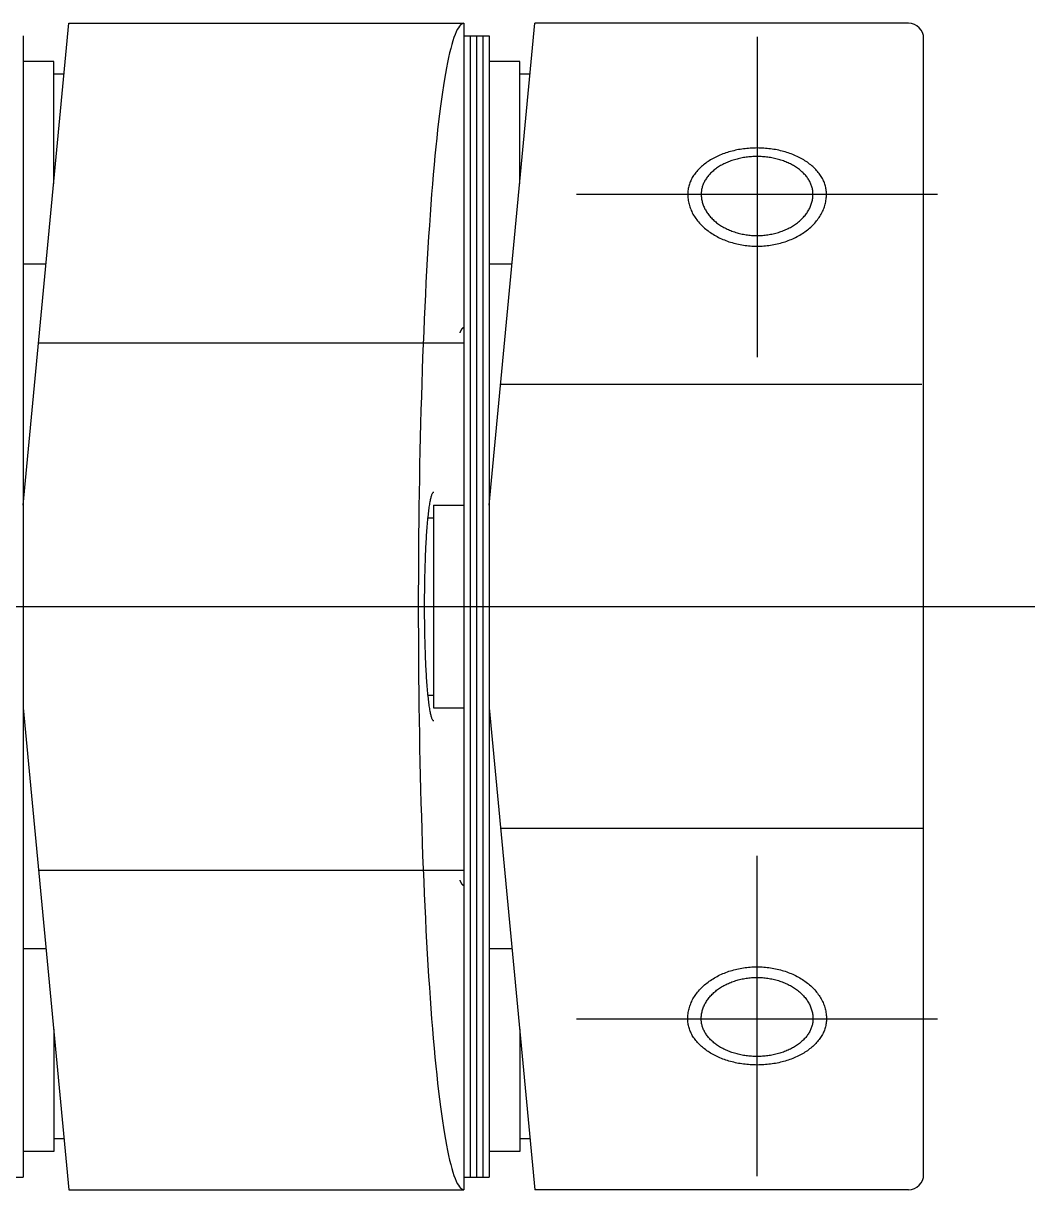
# Model space of a CAD drawing. Extents: x -12.5 to 80.7, y -29.7 to 12.5.
# Drawn here: x 30.61 to 48.83, y -10.5 to 10.5 of the extents above; entities that cross this region are included whole.
import ezdxf

# ---------------------------------------------------------------- set-up
doc = ezdxf.new("R2010")
doc.units = 0
doc.linetypes.add('CENTER', pattern=[50.8, 31.75, -6.35, 6.35, -6.35])
doc.linetypes.add('DASHED', pattern=[19.05, 12.7, -6.35])
doc.layers.get('0').update_dxf_attribs({"linetype": 'CONTINUOUS'})
doc.layers.add('CENTER', color=1, linetype='CENTER')

msp = doc.modelspace()

# ---------------------------------------------------------------- linework, layer by layer
at = {"color": 7, "linetype": 'CONTINUOUS'}
for p, q in [((30.613, 1.826), (31.435, 10.5)), ((31.435, 10.5), (38.549, 10.5)), ((38.549, 10.5), (38.549, -10.5)), ((39.006, 1.826), (39.828, 10.5)), ((46.556, 10.5), (39.828, 10.5)), ((30.613, 10.272), (30.613, -10.272)), ((38.549, 10.272), (39.006, 10.272)), ((38.663, 10.272), (38.663, -10.272)), ((38.778, 10.272), (38.778, -10.272)), ((38.892, 10.272), (38.892, -10.272)), ((39.006, 10.272), (39.006, -10.272)), ((46.83, -10.226), (46.83, 10.226)), ((31.161, 9.815), (30.613, 9.815)), ((31.161, 7.609), (31.161, 9.815)), ((39.554, 9.815), (39.006, 9.815)), ((39.554, 7.609), (39.554, 9.815)), ((31.348, 9.587), (31.161, 9.587)), ((39.741, 9.587), (39.554, 9.587)), ((31.024, 6.163), (30.613, 6.163)), ((39.417, 6.163), (39.006, 6.163)), ((38.001, 1.826), (38.001, -1.826)), ((38.001, 1.826), (38.549, 1.826)), ((37.897, 1.598), (38.001, 1.598)), ((38.549, 0), (38.549, -10.5)), ((37.897, -1.598), (38.001, -1.598)), ((30.613, -1.826), (31.435, -10.5)), ((38.001, -1.826), (38.549, -1.826)), ((39.006, -1.826), (39.828, -10.5)), ((38.549, -5.022), (38.549, -10.5)), ((31.024, -6.163), (30.613, -6.163)), ((39.417, -6.163), (39.006, -6.163)), ((31.161, -7.609), (31.161, -9.815)), ((39.554, -7.609), (39.554, -9.815)), ((31.348, -9.587), (31.161, -9.587)), ((39.741, -9.587), (39.554, -9.587)), ((31.161, -9.815), (30.613, -9.815)), ((39.554, -9.815), (39.006, -9.815)), ((30.157, -10.272), (30.613, -10.272)), ((38.549, -10.272), (39.006, -10.272)), ((31.435, -10.5), (38.549, -10.5)), ((46.556, -10.5), (39.828, -10.5))]:
    msp.add_line(p, q, dxfattribs=at)
at = {"color": 3, "linetype": 'DASHED'}
for p, q in [((30.89, 4.75), (38.549, 4.75)), ((46.798, 4), (39.212, 4)), ((46.83, -4), (39.212, -4)), ((30.89, -4.75), (38.549, -4.75))]:
    msp.add_line(p, q, dxfattribs=at)
at = {"color": 7, "linetype": 'CONTINUOUS'}
for points in [[(38.549, 10.5, 0), (38.529, 10.497, 0), (38.509, 10.487, 0), (38.489, 10.472, 0), (38.469, 10.449, 0), (38.449, 10.421, 0), (38.429, 10.386, 0), (38.409, 10.345, 0), (38.389, 10.298, 0), (38.369, 10.245, 0), (38.35, 10.185, 0), (38.33, 10.12, 0), (38.311, 10.048, 0), (38.291, 9.97, 0), (38.273, 9.886, 0), (38.254, 9.796, 0), (38.235, 9.701, 0), (38.216, 9.599, 0), (38.198, 9.492, 0), (38.18, 9.379, 0), (38.162, 9.26, 0), (38.144, 9.136, 0), (38.127, 9.006, 0), (38.11, 8.871, 0), (38.093, 8.73, 0), (38.076, 8.585, 0), (38.06, 8.434, 0), (38.044, 8.278, 0), (38.028, 8.117, 0), (38.013, 7.951, 0), (37.998, 7.78, 0), (37.983, 7.605, 0), (37.968, 7.425, 0), (37.954, 7.24, 0), (37.94, 7.051, 0), (37.927, 6.858, 0), (37.914, 6.661, 0), (37.901, 6.46, 0), (37.889, 6.255, 0), (37.877, 6.046, 0), (37.866, 5.833, 0), (37.855, 5.617, 0), (37.844, 5.398, 0), (37.834, 5.175, 0), (37.825, 4.95, 0), (37.815, 4.721, 0), (37.806, 4.489, 0), (37.798, 4.255, 0), (37.79, 4.018, 0), (37.783, 3.779, 0), (37.776, 3.537, 0), (37.769, 3.294, 0), (37.763, 3.048, 0), (37.757, 2.8, 0), (37.752, 2.551, 0), (37.748, 2.301, 0), (37.743, 2.048, 0), (37.74, 1.795, 0), (37.736, 1.541, 0), (37.734, 1.285, 0), (37.731, 1.029, 0), (37.73, 0.772, 0), (37.729, 0.515, 0), (37.728, 0.258, 0), (37.728, 0, 0), (37.728, -0.258, 0), (37.729, -0.515, 0), (37.73, -0.772, 0), (37.731, -1.029, 0), (37.734, -1.285, 0), (37.736, -1.541, 0), (37.74, -1.795, 0), (37.743, -2.048, 0), (37.748, -2.301, 0), (37.752, -2.551, 0), (37.757, -2.8, 0), (37.763, -3.048, 0), (37.769, -3.294, 0), (37.776, -3.537, 0), (37.783, -3.779, 0), (37.79, -4.018, 0), (37.798, -4.255, 0), (37.806, -4.489, 0), (37.815, -4.721, 0), (37.825, -4.95, 0), (37.834, -5.175, 0), (37.844, -5.398, 0), (37.855, -5.617, 0), (37.866, -5.833, 0), (37.877, -6.046, 0), (37.889, -6.255, 0), (37.901, -6.46, 0), (37.914, -6.661, 0), (37.927, -6.858, 0), (37.94, -7.051, 0), (37.954, -7.24, 0), (37.968, -7.425, 0), (37.983, -7.605, 0), (37.998, -7.78, 0), (38.013, -7.951, 0), (38.028, -8.117, 0), (38.044, -8.278, 0), (38.06, -8.434, 0), (38.076, -8.585, 0), (38.093, -8.73, 0), (38.11, -8.871, 0), (38.127, -9.006, 0), (38.144, -9.136, 0), (38.162, -9.26, 0), (38.18, -9.379, 0), (38.198, -9.492, 0), (38.216, -9.599, 0), (38.235, -9.701, 0), (38.254, -9.796, 0), (38.273, -9.886, 0), (38.291, -9.97, 0), (38.311, -10.048, 0), (38.33, -10.12, 0), (38.35, -10.185, 0), (38.369, -10.245, 0), (38.389, -10.298, 0), (38.409, -10.345, 0), (38.429, -10.386, 0), (38.449, -10.421, 0), (38.469, -10.449, 0), (38.489, -10.472, 0), (38.509, -10.487, 0), (38.529, -10.497, 0), (38.549, -10.5, 0)], [(44.836, 7.425, 0), (44.836, 7.441, 0), (44.835, 7.458, 0), (44.834, 7.474, 0), (44.831, 7.491, 0), (44.829, 7.508, 0), (44.825, 7.524, 0), (44.821, 7.54, 0), (44.817, 7.557, 0), (44.812, 7.573, 0), (44.806, 7.589, 0), (44.8, 7.605, 0), (44.793, 7.621, 0), (44.785, 7.637, 0), (44.777, 7.653, 0), (44.769, 7.668, 0), (44.76, 7.684, 0), (44.75, 7.699, 0), (44.74, 7.714, 0), (44.729, 7.729, 0), (44.717, 7.744, 0), (44.706, 7.759, 0), (44.693, 7.773, 0), (44.68, 7.787, 0), (44.667, 7.801, 0), (44.653, 7.815, 0), (44.638, 7.828, 0), (44.623, 7.841, 0), (44.608, 7.854, 0), (44.592, 7.867, 0), (44.575, 7.88, 0), (44.559, 7.892, 0), (44.541, 7.904, 0), (44.524, 7.915, 0), (44.506, 7.927, 0), (44.487, 7.938, 0), (44.468, 7.948, 0), (44.449, 7.959, 0), (44.429, 7.969, 0), (44.409, 7.979, 0), (44.389, 7.988, 0), (44.368, 7.997, 0), (44.347, 8.006, 0), (44.326, 8.014, 0), (44.304, 8.022, 0), (44.282, 8.03, 0), (44.26, 8.037, 0), (44.238, 8.044, 0), (44.215, 8.051, 0), (44.192, 8.057, 0), (44.169, 8.063, 0), (44.145, 8.068, 0), (44.122, 8.073, 0), (44.098, 8.078, 0), (44.074, 8.082, 0), (44.05, 8.086, 0), (44.026, 8.089, 0), (44.002, 8.092, 0), (43.977, 8.095, 0), (43.953, 8.097, 0), (43.928, 8.099, 0), (43.904, 8.1, 0), (43.879, 8.101, 0), (43.854, 8.102, 0), (43.83, 8.102, 0), (43.805, 8.102, 0), (43.78, 8.101, 0), (43.756, 8.1, 0), (43.731, 8.099, 0), (43.706, 8.097, 0), (43.682, 8.095, 0), (43.658, 8.092, 0), (43.633, 8.089, 0), (43.609, 8.086, 0), (43.585, 8.082, 0), (43.561, 8.078, 0), (43.538, 8.073, 0), (43.514, 8.068, 0), (43.491, 8.063, 0), (43.468, 8.057, 0), (43.445, 8.051, 0), (43.422, 8.044, 0), (43.399, 8.037, 0), (43.377, 8.03, 0), (43.355, 8.022, 0), (43.334, 8.014, 0), (43.312, 8.006, 0), (43.291, 7.997, 0), (43.271, 7.988, 0), (43.25, 7.979, 0), (43.23, 7.969, 0), (43.211, 7.959, 0), (43.191, 7.948, 0), (43.172, 7.938, 0), (43.154, 7.927, 0), (43.136, 7.915, 0), (43.118, 7.904, 0), (43.101, 7.892, 0), (43.084, 7.88, 0), (43.068, 7.867, 0), (43.052, 7.854, 0), (43.036, 7.841, 0), (43.021, 7.828, 0), (43.007, 7.815, 0), (42.993, 7.801, 0), (42.979, 7.787, 0), (42.966, 7.773, 0), (42.954, 7.759, 0), (42.942, 7.744, 0), (42.931, 7.729, 0), (42.92, 7.714, 0), (42.91, 7.699, 0), (42.9, 7.684, 0), (42.891, 7.668, 0), (42.882, 7.653, 0), (42.874, 7.637, 0), (42.867, 7.621, 0), (42.86, 7.605, 0), (42.853, 7.589, 0), (42.848, 7.573, 0), (42.843, 7.557, 0), (42.838, 7.54, 0), (42.834, 7.524, 0), (42.831, 7.508, 0), (42.828, 7.491, 0), (42.826, 7.474, 0), (42.825, 7.458, 0), (42.824, 7.441, 0), (42.823, 7.425, 0)], [(42.823, 7.425, 0), (42.824, 7.406, 0), (42.825, 7.388, 0), (42.826, 7.37, 0), (42.828, 7.352, 0), (42.831, 7.333, 0), (42.834, 7.315, 0), (42.838, 7.297, 0), (42.843, 7.279, 0), (42.848, 7.261, 0), (42.853, 7.243, 0), (42.86, 7.226, 0), (42.867, 7.208, 0), (42.874, 7.191, 0), (42.882, 7.173, 0), (42.891, 7.156, 0), (42.9, 7.139, 0), (42.91, 7.122, 0), (42.92, 7.106, 0), (42.931, 7.089, 0), (42.942, 7.073, 0), (42.954, 7.057, 0), (42.966, 7.041, 0), (42.979, 7.026, 0), (42.993, 7.01, 0), (43.007, 6.995, 0), (43.021, 6.98, 0), (43.036, 6.966, 0), (43.052, 6.951, 0), (43.068, 6.937, 0), (43.084, 6.924, 0), (43.101, 6.91, 0), (43.118, 6.897, 0), (43.136, 6.884, 0), (43.154, 6.872, 0), (43.172, 6.86, 0), (43.191, 6.848, 0), (43.211, 6.837, 0), (43.23, 6.826, 0), (43.25, 6.815, 0), (43.271, 6.804, 0), (43.291, 6.794, 0), (43.312, 6.785, 0), (43.334, 6.776, 0), (43.355, 6.767, 0), (43.377, 6.758, 0), (43.399, 6.75, 0), (43.422, 6.743, 0), (43.445, 6.736, 0), (43.468, 6.729, 0), (43.491, 6.722, 0), (43.514, 6.716, 0), (43.538, 6.711, 0), (43.561, 6.706, 0), (43.585, 6.701, 0), (43.609, 6.697, 0), (43.633, 6.693, 0), (43.658, 6.69, 0), (43.682, 6.687, 0), (43.706, 6.684, 0), (43.731, 6.682, 0), (43.756, 6.681, 0), (43.78, 6.68, 0), (43.805, 6.679, 0), (43.83, 6.679, 0), (43.854, 6.679, 0), (43.879, 6.68, 0), (43.904, 6.681, 0), (43.928, 6.682, 0), (43.953, 6.684, 0), (43.977, 6.687, 0), (44.002, 6.69, 0), (44.026, 6.693, 0), (44.05, 6.697, 0), (44.074, 6.701, 0), (44.098, 6.706, 0), (44.122, 6.711, 0), (44.145, 6.716, 0), (44.169, 6.722, 0), (44.192, 6.729, 0), (44.215, 6.736, 0), (44.238, 6.743, 0), (44.26, 6.75, 0), (44.282, 6.758, 0), (44.304, 6.767, 0), (44.326, 6.776, 0), (44.347, 6.785, 0), (44.368, 6.794, 0), (44.389, 6.804, 0), (44.409, 6.815, 0), (44.429, 6.826, 0), (44.449, 6.837, 0), (44.468, 6.848, 0), (44.487, 6.86, 0), (44.506, 6.872, 0), (44.524, 6.884, 0), (44.541, 6.897, 0), (44.559, 6.91, 0), (44.575, 6.924, 0), (44.592, 6.937, 0), (44.608, 6.951, 0), (44.623, 6.966, 0), (44.638, 6.98, 0), (44.653, 6.995, 0), (44.667, 7.01, 0), (44.68, 7.026, 0), (44.693, 7.041, 0), (44.706, 7.057, 0), (44.717, 7.073, 0), (44.729, 7.089, 0), (44.74, 7.106, 0), (44.75, 7.122, 0), (44.76, 7.139, 0), (44.769, 7.156, 0), (44.777, 7.173, 0), (44.785, 7.191, 0), (44.793, 7.208, 0), (44.8, 7.226, 0), (44.806, 7.243, 0), (44.812, 7.261, 0), (44.817, 7.279, 0), (44.821, 7.297, 0), (44.825, 7.315, 0), (44.829, 7.333, 0), (44.831, 7.352, 0), (44.834, 7.37, 0), (44.835, 7.388, 0), (44.836, 7.406, 0), (44.836, 7.425, 0)], [(38.549, 5.022, 0), (38.549, 5.022, 0), (38.548, 5.022, 0), (38.547, 5.022, 0), (38.547, 5.022, 0), (38.546, 5.022, 0), (38.546, 5.022, 0), (38.545, 5.021, 0), (38.545, 5.021, 0), (38.544, 5.021, 0), (38.543, 5.021, 0), (38.543, 5.021, 0), (38.542, 5.021, 0), (38.542, 5.021, 0), (38.541, 5.021, 0), (38.54, 5.02, 0), (38.54, 5.02, 0), (38.539, 5.02, 0), (38.539, 5.02, 0), (38.538, 5.02, 0), (38.537, 5.019, 0), (38.537, 5.019, 0), (38.536, 5.019, 0), (38.536, 5.019, 0), (38.535, 5.018, 0), (38.535, 5.018, 0), (38.534, 5.018, 0), (38.533, 5.017, 0), (38.533, 5.017, 0), (38.532, 5.017, 0), (38.532, 5.016, 0), (38.531, 5.016, 0), (38.53, 5.016, 0), (38.53, 5.015, 0), (38.529, 5.015, 0), (38.529, 5.015, 0), (38.528, 5.014, 0), (38.527, 5.014, 0), (38.527, 5.013, 0), (38.526, 5.013, 0), (38.526, 5.012, 0), (38.525, 5.012, 0), (38.524, 5.011, 0), (38.524, 5.011, 0), (38.523, 5.01, 0), (38.523, 5.01, 0), (38.522, 5.009, 0), (38.521, 5.009, 0), (38.521, 5.008, 0), (38.52, 5.008, 0), (38.52, 5.007, 0), (38.519, 5.006, 0), (38.519, 5.006, 0), (38.518, 5.005, 0), (38.517, 5.005, 0), (38.517, 5.004, 0), (38.516, 5.003, 0), (38.516, 5.003, 0), (38.515, 5.002, 0), (38.514, 5.001, 0), (38.514, 5.001, 0), (38.513, 5, 0), (38.513, 4.999, 0), (38.512, 4.998, 0), (38.511, 4.998, 0), (38.511, 4.997, 0), (38.51, 4.996, 0), (38.51, 4.995, 0), (38.509, 4.995, 0), (38.508, 4.994, 0), (38.508, 4.993, 0), (38.507, 4.992, 0), (38.507, 4.991, 0), (38.506, 4.991, 0), (38.505, 4.99, 0), (38.505, 4.989, 0), (38.504, 4.988, 0), (38.504, 4.987, 0), (38.503, 4.986, 0), (38.502, 4.985, 0), (38.502, 4.984, 0), (38.501, 4.983, 0), (38.501, 4.982, 0), (38.5, 4.981, 0), (38.5, 4.98, 0), (38.499, 4.979, 0), (38.498, 4.978, 0), (38.498, 4.977, 0), (38.497, 4.976, 0), (38.497, 4.975, 0), (38.496, 4.974, 0), (38.495, 4.973, 0), (38.495, 4.972, 0), (38.494, 4.971, 0), (38.494, 4.97, 0), (38.493, 4.969, 0), (38.492, 4.968, 0), (38.492, 4.967, 0), (38.491, 4.966, 0), (38.491, 4.964, 0), (38.49, 4.963, 0), (38.49, 4.962, 0), (38.489, 4.961, 0), (38.488, 4.96, 0), (38.488, 4.958, 0), (38.487, 4.957, 0), (38.487, 4.956, 0), (38.486, 4.955, 0), (38.486, 4.953, 0), (38.485, 4.952, 0), (38.484, 4.951, 0), (38.484, 4.95, 0), (38.483, 4.948, 0), (38.483, 4.947, 0), (38.482, 4.946, 0), (38.481, 4.944, 0), (38.481, 4.943, 0), (38.48, 4.942, 0), (38.48, 4.94, 0), (38.479, 4.939, 0), (38.478, 4.938, 0), (38.478, 4.936, 0), (38.477, 4.935, 0), (38.477, 4.933, 0), (38.476, 4.932, 0), (38.475, 4.93, 0), (38.475, 4.929, 0), (38.474, 4.927, 0), (38.474, 4.926, 0)], [(38.008, 2.053, 0), (38.004, 2.054, 0), (38, 2.054, 0), (37.996, 2.053, 0), (37.992, 2.051, 0), (37.987, 2.047, 0), (37.983, 2.042, 0), (37.979, 2.036, 0), (37.975, 2.028, 0), (37.971, 2.019, 0), (37.967, 2.009, 0), (37.963, 1.998, 0), (37.959, 1.985, 0), (37.955, 1.971, 0), (37.951, 1.956, 0), (37.947, 1.939, 0), (37.943, 1.922, 0), (37.939, 1.903, 0), (37.935, 1.883, 0), (37.931, 1.861, 0), (37.927, 1.839, 0), (37.924, 1.815, 0), (37.92, 1.79, 0), (37.916, 1.764, 0), (37.913, 1.737, 0), (37.909, 1.709, 0), (37.906, 1.68, 0), (37.903, 1.649, 0), (37.899, 1.618, 0), (37.896, 1.586, 0), (37.893, 1.552, 0), (37.89, 1.518, 0), (37.886, 1.483, 0), (37.883, 1.446, 0), (37.881, 1.409, 0), (37.878, 1.371, 0), (37.875, 1.332, 0), (37.872, 1.292, 0), (37.87, 1.252, 0), (37.867, 1.21, 0), (37.865, 1.168, 0), (37.862, 1.125, 0), (37.86, 1.081, 0), (37.858, 1.037, 0), (37.856, 0.992, 0), (37.854, 0.946, 0), (37.852, 0.9, 0), (37.85, 0.853, 0), (37.849, 0.806, 0), (37.847, 0.758, 0), (37.846, 0.71, 0), (37.844, 0.661, 0), (37.843, 0.612, 0), (37.842, 0.562, 0), (37.841, 0.512, 0), (37.84, 0.462, 0), (37.839, 0.411, 0), (37.838, 0.36, 0), (37.837, 0.309, 0), (37.837, 0.258, 0), (37.836, 0.207, 0), (37.836, 0.155, 0), (37.836, 0.103, 0), (37.836, 0.052, 0), (37.835, 0, 0), (37.836, -0.052, 0), (37.836, -0.103, 0), (37.836, -0.155, 0), (37.836, -0.207, 0), (37.837, -0.258, 0), (37.837, -0.309, 0), (37.838, -0.36, 0), (37.839, -0.411, 0), (37.84, -0.462, 0), (37.841, -0.512, 0), (37.842, -0.562, 0), (37.843, -0.612, 0), (37.844, -0.661, 0), (37.846, -0.71, 0), (37.847, -0.758, 0), (37.849, -0.806, 0), (37.85, -0.853, 0), (37.852, -0.9, 0), (37.854, -0.946, 0), (37.856, -0.992, 0), (37.858, -1.037, 0), (37.86, -1.081, 0), (37.862, -1.125, 0), (37.865, -1.168, 0), (37.867, -1.21, 0), (37.87, -1.252, 0), (37.872, -1.292, 0), (37.875, -1.332, 0), (37.878, -1.371, 0), (37.881, -1.409, 0), (37.883, -1.446, 0), (37.886, -1.483, 0), (37.89, -1.518, 0), (37.893, -1.552, 0), (37.896, -1.586, 0), (37.899, -1.618, 0), (37.903, -1.649, 0), (37.906, -1.68, 0), (37.909, -1.709, 0), (37.913, -1.737, 0), (37.916, -1.764, 0), (37.92, -1.79, 0), (37.924, -1.815, 0), (37.927, -1.839, 0), (37.931, -1.861, 0), (37.935, -1.883, 0), (37.939, -1.903, 0), (37.943, -1.922, 0), (37.947, -1.939, 0), (37.951, -1.956, 0), (37.955, -1.971, 0), (37.959, -1.985, 0), (37.963, -1.998, 0), (37.967, -2.009, 0), (37.971, -2.019, 0), (37.975, -2.028, 0), (37.979, -2.036, 0), (37.983, -2.042, 0), (37.987, -2.047, 0), (37.992, -2.051, 0), (37.996, -2.053, 0), (38, -2.054, 0), (38.004, -2.054, 0), (38.008, -2.053, 0)], [(38.474, -4.926, 0), (38.474, -4.927, 0), (38.475, -4.929, 0), (38.475, -4.93, 0), (38.476, -4.932, 0), (38.477, -4.933, 0), (38.477, -4.935, 0), (38.478, -4.936, 0), (38.478, -4.938, 0), (38.479, -4.939, 0), (38.48, -4.94, 0), (38.48, -4.942, 0), (38.481, -4.943, 0), (38.481, -4.944, 0), (38.482, -4.946, 0), (38.483, -4.947, 0), (38.483, -4.948, 0), (38.484, -4.95, 0), (38.484, -4.951, 0), (38.485, -4.952, 0), (38.486, -4.953, 0), (38.486, -4.955, 0), (38.487, -4.956, 0), (38.487, -4.957, 0), (38.488, -4.958, 0), (38.488, -4.96, 0), (38.489, -4.961, 0), (38.49, -4.962, 0), (38.49, -4.963, 0), (38.491, -4.964, 0), (38.491, -4.966, 0), (38.492, -4.967, 0), (38.492, -4.968, 0), (38.493, -4.969, 0), (38.494, -4.97, 0), (38.494, -4.971, 0), (38.495, -4.972, 0), (38.495, -4.973, 0), (38.496, -4.974, 0), (38.497, -4.975, 0), (38.497, -4.976, 0), (38.498, -4.977, 0), (38.498, -4.978, 0), (38.499, -4.979, 0), (38.5, -4.98, 0), (38.5, -4.981, 0), (38.501, -4.982, 0), (38.501, -4.983, 0), (38.502, -4.984, 0), (38.502, -4.985, 0), (38.503, -4.986, 0), (38.504, -4.987, 0), (38.504, -4.988, 0), (38.505, -4.989, 0), (38.505, -4.99, 0), (38.506, -4.991, 0), (38.507, -4.991, 0), (38.507, -4.992, 0), (38.508, -4.993, 0), (38.508, -4.994, 0), (38.509, -4.995, 0), (38.51, -4.995, 0), (38.51, -4.996, 0), (38.511, -4.997, 0), (38.511, -4.998, 0), (38.512, -4.998, 0), (38.513, -4.999, 0), (38.513, -5, 0), (38.514, -5.001, 0), (38.514, -5.001, 0), (38.515, -5.002, 0), (38.516, -5.003, 0), (38.516, -5.003, 0), (38.517, -5.004, 0), (38.517, -5.005, 0), (38.518, -5.005, 0), (38.519, -5.006, 0), (38.519, -5.006, 0), (38.52, -5.007, 0), (38.52, -5.008, 0), (38.521, -5.008, 0), (38.521, -5.009, 0), (38.522, -5.009, 0), (38.523, -5.01, 0), (38.523, -5.01, 0), (38.524, -5.011, 0), (38.524, -5.011, 0), (38.525, -5.012, 0), (38.526, -5.012, 0), (38.526, -5.013, 0), (38.527, -5.013, 0), (38.527, -5.014, 0), (38.528, -5.014, 0), (38.529, -5.015, 0), (38.529, -5.015, 0), (38.53, -5.015, 0), (38.53, -5.016, 0), (38.531, -5.016, 0), (38.532, -5.016, 0), (38.532, -5.017, 0), (38.533, -5.017, 0), (38.533, -5.017, 0), (38.534, -5.018, 0), (38.535, -5.018, 0), (38.535, -5.018, 0), (38.536, -5.019, 0), (38.536, -5.019, 0), (38.537, -5.019, 0), (38.537, -5.019, 0), (38.538, -5.02, 0), (38.539, -5.02, 0), (38.539, -5.02, 0), (38.54, -5.02, 0), (38.54, -5.02, 0), (38.541, -5.021, 0), (38.542, -5.021, 0), (38.542, -5.021, 0), (38.543, -5.021, 0), (38.543, -5.021, 0), (38.544, -5.021, 0), (38.545, -5.021, 0), (38.545, -5.021, 0), (38.546, -5.022, 0), (38.546, -5.022, 0), (38.547, -5.022, 0), (38.547, -5.022, 0), (38.548, -5.022, 0), (38.549, -5.022, 0), (38.549, -5.022, 0)], [(42.823, -7.425, 0), (42.824, -7.406, 0), (42.825, -7.388, 0), (42.826, -7.37, 0), (42.828, -7.352, 0), (42.831, -7.333, 0), (42.834, -7.315, 0), (42.838, -7.297, 0), (42.843, -7.279, 0), (42.848, -7.261, 0), (42.853, -7.243, 0), (42.86, -7.226, 0), (42.867, -7.208, 0), (42.874, -7.191, 0), (42.882, -7.173, 0), (42.891, -7.156, 0), (42.9, -7.139, 0), (42.91, -7.122, 0), (42.92, -7.106, 0), (42.931, -7.089, 0), (42.942, -7.073, 0), (42.954, -7.057, 0), (42.966, -7.041, 0), (42.979, -7.026, 0), (42.993, -7.01, 0), (43.007, -6.995, 0), (43.021, -6.98, 0), (43.036, -6.966, 0), (43.052, -6.951, 0), (43.068, -6.937, 0), (43.084, -6.924, 0), (43.101, -6.91, 0), (43.118, -6.897, 0), (43.136, -6.884, 0), (43.154, -6.872, 0), (43.172, -6.86, 0), (43.191, -6.848, 0), (43.211, -6.837, 0), (43.23, -6.826, 0), (43.25, -6.815, 0), (43.271, -6.804, 0), (43.291, -6.794, 0), (43.312, -6.785, 0), (43.334, -6.776, 0), (43.355, -6.767, 0), (43.377, -6.758, 0), (43.399, -6.75, 0), (43.422, -6.743, 0), (43.445, -6.736, 0), (43.468, -6.729, 0), (43.491, -6.722, 0), (43.514, -6.716, 0), (43.538, -6.711, 0), (43.561, -6.706, 0), (43.585, -6.701, 0), (43.609, -6.697, 0), (43.633, -6.693, 0), (43.658, -6.69, 0), (43.682, -6.687, 0), (43.706, -6.684, 0), (43.731, -6.682, 0), (43.756, -6.681, 0), (43.78, -6.68, 0), (43.805, -6.679, 0), (43.83, -6.679, 0), (43.854, -6.679, 0), (43.879, -6.68, 0), (43.904, -6.681, 0), (43.928, -6.682, 0), (43.953, -6.684, 0), (43.977, -6.687, 0), (44.002, -6.69, 0), (44.026, -6.693, 0), (44.05, -6.697, 0), (44.074, -6.701, 0), (44.098, -6.706, 0), (44.122, -6.711, 0), (44.145, -6.716, 0), (44.169, -6.722, 0), (44.192, -6.729, 0), (44.215, -6.736, 0), (44.238, -6.743, 0), (44.26, -6.75, 0), (44.282, -6.758, 0), (44.304, -6.767, 0), (44.326, -6.776, 0), (44.347, -6.785, 0), (44.368, -6.794, 0), (44.389, -6.804, 0), (44.409, -6.815, 0), (44.429, -6.826, 0), (44.449, -6.837, 0), (44.468, -6.848, 0), (44.487, -6.86, 0), (44.506, -6.872, 0), (44.524, -6.884, 0), (44.541, -6.897, 0), (44.559, -6.91, 0), (44.575, -6.924, 0), (44.592, -6.937, 0), (44.608, -6.951, 0), (44.623, -6.966, 0), (44.638, -6.98, 0), (44.653, -6.995, 0), (44.667, -7.01, 0), (44.68, -7.026, 0), (44.693, -7.041, 0), (44.706, -7.057, 0), (44.717, -7.073, 0), (44.729, -7.089, 0), (44.74, -7.106, 0), (44.75, -7.122, 0), (44.76, -7.139, 0), (44.769, -7.156, 0), (44.777, -7.173, 0), (44.785, -7.191, 0), (44.793, -7.208, 0), (44.8, -7.226, 0), (44.806, -7.243, 0), (44.812, -7.261, 0), (44.817, -7.279, 0), (44.821, -7.297, 0), (44.825, -7.315, 0), (44.829, -7.333, 0), (44.831, -7.352, 0), (44.834, -7.37, 0), (44.835, -7.388, 0), (44.836, -7.406, 0), (44.836, -7.425, 0)], [(44.836, -7.425, 0), (44.836, -7.441, 0), (44.835, -7.458, 0), (44.834, -7.474, 0), (44.831, -7.491, 0), (44.829, -7.508, 0), (44.825, -7.524, 0), (44.821, -7.54, 0), (44.817, -7.557, 0), (44.812, -7.573, 0), (44.806, -7.589, 0), (44.8, -7.605, 0), (44.793, -7.621, 0), (44.785, -7.637, 0), (44.777, -7.653, 0), (44.769, -7.668, 0), (44.76, -7.684, 0), (44.75, -7.699, 0), (44.74, -7.714, 0), (44.729, -7.729, 0), (44.717, -7.744, 0), (44.706, -7.759, 0), (44.693, -7.773, 0), (44.68, -7.787, 0), (44.667, -7.801, 0), (44.653, -7.815, 0), (44.638, -7.828, 0), (44.623, -7.841, 0), (44.608, -7.854, 0), (44.592, -7.867, 0), (44.575, -7.88, 0), (44.559, -7.892, 0), (44.541, -7.904, 0), (44.524, -7.915, 0), (44.506, -7.927, 0), (44.487, -7.938, 0), (44.468, -7.948, 0), (44.449, -7.959, 0), (44.429, -7.969, 0), (44.409, -7.979, 0), (44.389, -7.988, 0), (44.368, -7.997, 0), (44.347, -8.006, 0), (44.326, -8.014, 0), (44.304, -8.022, 0), (44.282, -8.03, 0), (44.26, -8.037, 0), (44.238, -8.044, 0), (44.215, -8.051, 0), (44.192, -8.057, 0), (44.169, -8.063, 0), (44.145, -8.068, 0), (44.122, -8.073, 0), (44.098, -8.078, 0), (44.074, -8.082, 0), (44.05, -8.086, 0), (44.026, -8.089, 0), (44.002, -8.092, 0), (43.977, -8.095, 0), (43.953, -8.097, 0), (43.928, -8.099, 0), (43.904, -8.1, 0), (43.879, -8.101, 0), (43.854, -8.102, 0), (43.83, -8.102, 0), (43.805, -8.102, 0), (43.78, -8.101, 0), (43.756, -8.1, 0), (43.731, -8.099, 0), (43.706, -8.097, 0), (43.682, -8.095, 0), (43.658, -8.092, 0), (43.633, -8.089, 0), (43.609, -8.086, 0), (43.585, -8.082, 0), (43.561, -8.078, 0), (43.538, -8.073, 0), (43.514, -8.068, 0), (43.491, -8.063, 0), (43.468, -8.057, 0), (43.445, -8.051, 0), (43.422, -8.044, 0), (43.399, -8.037, 0), (43.377, -8.03, 0), (43.355, -8.022, 0), (43.334, -8.014, 0), (43.312, -8.006, 0), (43.291, -7.997, 0), (43.271, -7.988, 0), (43.25, -7.979, 0), (43.23, -7.969, 0), (43.211, -7.959, 0), (43.191, -7.948, 0), (43.172, -7.938, 0), (43.154, -7.927, 0), (43.136, -7.915, 0), (43.118, -7.904, 0), (43.101, -7.892, 0), (43.084, -7.88, 0), (43.068, -7.867, 0), (43.052, -7.854, 0), (43.036, -7.841, 0), (43.021, -7.828, 0), (43.007, -7.815, 0), (42.993, -7.801, 0), (42.979, -7.787, 0), (42.966, -7.773, 0), (42.954, -7.759, 0), (42.942, -7.744, 0), (42.931, -7.729, 0), (42.92, -7.714, 0), (42.91, -7.699, 0), (42.9, -7.684, 0), (42.891, -7.668, 0), (42.882, -7.653, 0), (42.874, -7.637, 0), (42.867, -7.621, 0), (42.86, -7.605, 0), (42.853, -7.589, 0), (42.848, -7.573, 0), (42.843, -7.557, 0), (42.838, -7.54, 0), (42.834, -7.524, 0), (42.831, -7.508, 0), (42.828, -7.491, 0), (42.826, -7.474, 0), (42.825, -7.458, 0), (42.824, -7.441, 0), (42.823, -7.425, 0)]]:
    msp.add_polyline3d(points, dxfattribs=at)
at = {"color": 3, "linetype": 'CONTINUOUS'}
for points in [[(45.08, 7.425, 0), (45.079, 7.445, 0), (45.078, 7.465, 0), (45.076, 7.486, 0), (45.074, 7.506, 0), (45.07, 7.526, 0), (45.066, 7.547, 0), (45.061, 7.567, 0), (45.056, 7.587, 0), (45.049, 7.607, 0), (45.042, 7.627, 0), (45.035, 7.646, 0), (45.026, 7.666, 0), (45.017, 7.685, 0), (45.007, 7.705, 0), (44.996, 7.724, 0), (44.985, 7.743, 0), (44.972, 7.761, 0), (44.96, 7.78, 0), (44.946, 7.798, 0), (44.932, 7.816, 0), (44.917, 7.834, 0), (44.902, 7.852, 0), (44.886, 7.869, 0), (44.869, 7.886, 0), (44.852, 7.903, 0), (44.834, 7.92, 0), (44.815, 7.936, 0), (44.796, 7.952, 0), (44.776, 7.967, 0), (44.756, 7.983, 0), (44.735, 7.998, 0), (44.714, 8.012, 0), (44.692, 8.027, 0), (44.669, 8.04, 0), (44.646, 8.054, 0), (44.623, 8.067, 0), (44.599, 8.08, 0), (44.574, 8.092, 0), (44.55, 8.104, 0), (44.524, 8.116, 0), (44.498, 8.127, 0), (44.472, 8.137, 0), (44.446, 8.148, 0), (44.419, 8.158, 0), (44.392, 8.167, 0), (44.364, 8.176, 0), (44.336, 8.184, 0), (44.308, 8.192, 0), (44.28, 8.2, 0), (44.251, 8.207, 0), (44.222, 8.214, 0), (44.193, 8.22, 0), (44.163, 8.226, 0), (44.133, 8.231, 0), (44.104, 8.236, 0), (44.074, 8.24, 0), (44.043, 8.243, 0), (44.013, 8.247, 0), (43.983, 8.249, 0), (43.952, 8.252, 0), (43.922, 8.253, 0), (43.891, 8.255, 0), (43.86, 8.255, 0), (43.83, 8.256, 0), (43.799, 8.255, 0), (43.768, 8.255, 0), (43.738, 8.253, 0), (43.707, 8.252, 0), (43.677, 8.249, 0), (43.646, 8.247, 0), (43.616, 8.243, 0), (43.586, 8.24, 0), (43.556, 8.236, 0), (43.526, 8.231, 0), (43.496, 8.226, 0), (43.467, 8.22, 0), (43.438, 8.214, 0), (43.409, 8.207, 0), (43.38, 8.2, 0), (43.351, 8.192, 0), (43.323, 8.184, 0), (43.295, 8.176, 0), (43.268, 8.167, 0), (43.24, 8.158, 0), (43.214, 8.148, 0), (43.187, 8.137, 0), (43.161, 8.127, 0), (43.135, 8.116, 0), (43.11, 8.104, 0), (43.085, 8.092, 0), (43.061, 8.08, 0), (43.037, 8.067, 0), (43.013, 8.054, 0), (42.99, 8.04, 0), (42.968, 8.027, 0), (42.946, 8.012, 0), (42.924, 7.998, 0), (42.904, 7.983, 0), (42.883, 7.967, 0), (42.864, 7.952, 0), (42.844, 7.936, 0), (42.826, 7.92, 0), (42.808, 7.903, 0), (42.79, 7.886, 0), (42.774, 7.869, 0), (42.758, 7.852, 0), (42.742, 7.834, 0), (42.727, 7.816, 0), (42.713, 7.798, 0), (42.7, 7.78, 0), (42.687, 7.761, 0), (42.675, 7.743, 0), (42.663, 7.724, 0), (42.653, 7.705, 0), (42.643, 7.685, 0), (42.634, 7.666, 0), (42.625, 7.646, 0), (42.617, 7.627, 0), (42.61, 7.607, 0), (42.604, 7.587, 0), (42.598, 7.567, 0), (42.593, 7.547, 0), (42.589, 7.526, 0), (42.586, 7.506, 0), (42.583, 7.486, 0), (42.581, 7.465, 0), (42.58, 7.445, 0), (42.58, 7.425, 0)], [(42.58, 7.425, 0), (42.58, 7.402, 0), (42.581, 7.379, 0), (42.583, 7.356, 0), (42.586, 7.333, 0), (42.589, 7.31, 0), (42.593, 7.287, 0), (42.598, 7.264, 0), (42.604, 7.242, 0), (42.61, 7.219, 0), (42.617, 7.197, 0), (42.625, 7.175, 0), (42.634, 7.153, 0), (42.643, 7.131, 0), (42.653, 7.109, 0), (42.663, 7.088, 0), (42.675, 7.066, 0), (42.687, 7.045, 0), (42.7, 7.024, 0), (42.713, 7.003, 0), (42.727, 6.983, 0), (42.742, 6.963, 0), (42.758, 6.943, 0), (42.774, 6.923, 0), (42.79, 6.904, 0), (42.808, 6.885, 0), (42.826, 6.867, 0), (42.844, 6.848, 0), (42.864, 6.83, 0), (42.883, 6.813, 0), (42.904, 6.796, 0), (42.924, 6.779, 0), (42.946, 6.762, 0), (42.968, 6.746, 0), (42.99, 6.731, 0), (43.013, 6.715, 0), (43.037, 6.701, 0), (43.061, 6.686, 0), (43.085, 6.672, 0), (43.11, 6.659, 0), (43.135, 6.646, 0), (43.161, 6.633, 0), (43.187, 6.621, 0), (43.214, 6.61, 0), (43.24, 6.599, 0), (43.268, 6.588, 0), (43.295, 6.578, 0), (43.323, 6.568, 0), (43.351, 6.559, 0), (43.38, 6.551, 0), (43.409, 6.543, 0), (43.438, 6.535, 0), (43.467, 6.528, 0), (43.496, 6.522, 0), (43.526, 6.516, 0), (43.556, 6.511, 0), (43.586, 6.506, 0), (43.616, 6.502, 0), (43.646, 6.498, 0), (43.677, 6.495, 0), (43.707, 6.492, 0), (43.738, 6.49, 0), (43.768, 6.489, 0), (43.799, 6.488, 0), (43.83, 6.488, 0), (43.86, 6.488, 0), (43.891, 6.489, 0), (43.922, 6.49, 0), (43.952, 6.492, 0), (43.983, 6.495, 0), (44.013, 6.498, 0), (44.043, 6.502, 0), (44.074, 6.506, 0), (44.104, 6.511, 0), (44.133, 6.516, 0), (44.163, 6.522, 0), (44.193, 6.528, 0), (44.222, 6.535, 0), (44.251, 6.543, 0), (44.28, 6.551, 0), (44.308, 6.559, 0), (44.336, 6.568, 0), (44.364, 6.578, 0), (44.392, 6.588, 0), (44.419, 6.599, 0), (44.446, 6.61, 0), (44.472, 6.621, 0), (44.498, 6.633, 0), (44.524, 6.646, 0), (44.55, 6.659, 0), (44.574, 6.672, 0), (44.599, 6.686, 0), (44.623, 6.701, 0), (44.646, 6.715, 0), (44.669, 6.731, 0), (44.692, 6.746, 0), (44.714, 6.762, 0), (44.735, 6.779, 0), (44.756, 6.796, 0), (44.776, 6.813, 0), (44.796, 6.83, 0), (44.815, 6.848, 0), (44.834, 6.867, 0), (44.852, 6.885, 0), (44.869, 6.904, 0), (44.886, 6.923, 0), (44.902, 6.943, 0), (44.917, 6.963, 0), (44.932, 6.983, 0), (44.946, 7.003, 0), (44.96, 7.024, 0), (44.972, 7.045, 0), (44.985, 7.066, 0), (44.996, 7.088, 0), (45.007, 7.109, 0), (45.017, 7.131, 0), (45.026, 7.153, 0), (45.035, 7.175, 0), (45.042, 7.197, 0), (45.049, 7.219, 0), (45.056, 7.242, 0), (45.061, 7.264, 0), (45.066, 7.287, 0), (45.07, 7.31, 0), (45.074, 7.333, 0), (45.076, 7.356, 0), (45.078, 7.379, 0), (45.079, 7.402, 0), (45.08, 7.425, 0)], [(42.58, -7.425, 0), (42.58, -7.402, 0), (42.581, -7.379, 0), (42.583, -7.356, 0), (42.586, -7.333, 0), (42.589, -7.31, 0), (42.593, -7.287, 0), (42.598, -7.264, 0), (42.604, -7.242, 0), (42.61, -7.219, 0), (42.617, -7.197, 0), (42.625, -7.175, 0), (42.634, -7.153, 0), (42.643, -7.131, 0), (42.653, -7.109, 0), (42.663, -7.088, 0), (42.675, -7.066, 0), (42.687, -7.045, 0), (42.7, -7.024, 0), (42.713, -7.003, 0), (42.727, -6.983, 0), (42.742, -6.963, 0), (42.758, -6.943, 0), (42.774, -6.923, 0), (42.79, -6.904, 0), (42.808, -6.885, 0), (42.826, -6.867, 0), (42.844, -6.848, 0), (42.864, -6.83, 0), (42.883, -6.813, 0), (42.904, -6.796, 0), (42.924, -6.779, 0), (42.946, -6.762, 0), (42.968, -6.746, 0), (42.99, -6.731, 0), (43.013, -6.715, 0), (43.037, -6.701, 0), (43.061, -6.686, 0), (43.085, -6.672, 0), (43.11, -6.659, 0), (43.135, -6.646, 0), (43.161, -6.633, 0), (43.187, -6.621, 0), (43.214, -6.61, 0), (43.24, -6.599, 0), (43.268, -6.588, 0), (43.295, -6.578, 0), (43.323, -6.568, 0), (43.351, -6.559, 0), (43.38, -6.551, 0), (43.409, -6.543, 0), (43.438, -6.535, 0), (43.467, -6.528, 0), (43.496, -6.522, 0), (43.526, -6.516, 0), (43.556, -6.511, 0), (43.586, -6.506, 0), (43.616, -6.502, 0), (43.646, -6.498, 0), (43.677, -6.495, 0), (43.707, -6.492, 0), (43.738, -6.49, 0), (43.768, -6.489, 0), (43.799, -6.488, 0), (43.83, -6.488, 0), (43.86, -6.488, 0), (43.891, -6.489, 0), (43.922, -6.49, 0), (43.952, -6.492, 0), (43.983, -6.495, 0), (44.013, -6.498, 0), (44.043, -6.502, 0), (44.074, -6.506, 0), (44.104, -6.511, 0), (44.133, -6.516, 0), (44.163, -6.522, 0), (44.193, -6.528, 0), (44.222, -6.535, 0), (44.251, -6.543, 0), (44.28, -6.551, 0), (44.308, -6.559, 0), (44.336, -6.568, 0), (44.364, -6.578, 0), (44.392, -6.588, 0), (44.419, -6.599, 0), (44.446, -6.61, 0), (44.472, -6.621, 0), (44.498, -6.633, 0), (44.524, -6.646, 0), (44.55, -6.659, 0), (44.574, -6.672, 0), (44.599, -6.686, 0), (44.623, -6.701, 0), (44.646, -6.715, 0), (44.669, -6.731, 0), (44.692, -6.746, 0), (44.714, -6.762, 0), (44.735, -6.779, 0), (44.756, -6.796, 0), (44.776, -6.813, 0), (44.796, -6.83, 0), (44.815, -6.848, 0), (44.834, -6.867, 0), (44.852, -6.885, 0), (44.869, -6.904, 0), (44.886, -6.923, 0), (44.902, -6.943, 0), (44.917, -6.963, 0), (44.932, -6.983, 0), (44.946, -7.003, 0), (44.96, -7.024, 0), (44.972, -7.045, 0), (44.985, -7.066, 0), (44.996, -7.088, 0), (45.007, -7.109, 0), (45.017, -7.131, 0), (45.026, -7.153, 0), (45.035, -7.175, 0), (45.042, -7.197, 0), (45.049, -7.219, 0), (45.056, -7.242, 0), (45.061, -7.264, 0), (45.066, -7.287, 0), (45.07, -7.31, 0), (45.074, -7.333, 0), (45.076, -7.356, 0), (45.078, -7.379, 0), (45.079, -7.402, 0), (45.08, -7.425, 0)], [(45.08, -7.425, 0), (45.079, -7.445, 0), (45.078, -7.465, 0), (45.076, -7.486, 0), (45.074, -7.506, 0), (45.07, -7.526, 0), (45.066, -7.547, 0), (45.061, -7.567, 0), (45.056, -7.587, 0), (45.049, -7.607, 0), (45.042, -7.627, 0), (45.035, -7.646, 0), (45.026, -7.666, 0), (45.017, -7.685, 0), (45.007, -7.705, 0), (44.996, -7.724, 0), (44.985, -7.743, 0), (44.972, -7.761, 0), (44.96, -7.78, 0), (44.946, -7.798, 0), (44.932, -7.816, 0), (44.917, -7.834, 0), (44.902, -7.852, 0), (44.886, -7.869, 0), (44.869, -7.886, 0), (44.852, -7.903, 0), (44.834, -7.92, 0), (44.815, -7.936, 0), (44.796, -7.952, 0), (44.776, -7.967, 0), (44.756, -7.983, 0), (44.735, -7.998, 0), (44.714, -8.012, 0), (44.692, -8.027, 0), (44.669, -8.04, 0), (44.646, -8.054, 0), (44.623, -8.067, 0), (44.599, -8.08, 0), (44.574, -8.092, 0), (44.55, -8.104, 0), (44.524, -8.116, 0), (44.498, -8.127, 0), (44.472, -8.137, 0), (44.446, -8.148, 0), (44.419, -8.158, 0), (44.392, -8.167, 0), (44.364, -8.176, 0), (44.336, -8.184, 0), (44.308, -8.192, 0), (44.28, -8.2, 0), (44.251, -8.207, 0), (44.222, -8.214, 0), (44.193, -8.22, 0), (44.163, -8.226, 0), (44.133, -8.231, 0), (44.104, -8.236, 0), (44.074, -8.24, 0), (44.043, -8.243, 0), (44.013, -8.247, 0), (43.983, -8.249, 0), (43.952, -8.252, 0), (43.922, -8.253, 0), (43.891, -8.255, 0), (43.86, -8.255, 0), (43.83, -8.256, 0), (43.799, -8.255, 0), (43.768, -8.255, 0), (43.738, -8.253, 0), (43.707, -8.252, 0), (43.677, -8.249, 0), (43.646, -8.247, 0), (43.616, -8.243, 0), (43.586, -8.24, 0), (43.556, -8.236, 0), (43.526, -8.231, 0), (43.496, -8.226, 0), (43.467, -8.22, 0), (43.438, -8.214, 0), (43.409, -8.207, 0), (43.38, -8.2, 0), (43.351, -8.192, 0), (43.323, -8.184, 0), (43.295, -8.176, 0), (43.268, -8.167, 0), (43.24, -8.158, 0), (43.214, -8.148, 0), (43.187, -8.137, 0), (43.161, -8.127, 0), (43.135, -8.116, 0), (43.11, -8.104, 0), (43.085, -8.092, 0), (43.061, -8.08, 0), (43.037, -8.067, 0), (43.013, -8.054, 0), (42.99, -8.04, 0), (42.968, -8.027, 0), (42.946, -8.012, 0), (42.924, -7.998, 0), (42.904, -7.983, 0), (42.883, -7.967, 0), (42.864, -7.952, 0), (42.844, -7.936, 0), (42.826, -7.92, 0), (42.808, -7.903, 0), (42.79, -7.886, 0), (42.774, -7.869, 0), (42.758, -7.852, 0), (42.742, -7.834, 0), (42.727, -7.816, 0), (42.713, -7.798, 0), (42.7, -7.78, 0), (42.687, -7.761, 0), (42.675, -7.743, 0), (42.663, -7.724, 0), (42.653, -7.705, 0), (42.643, -7.685, 0), (42.634, -7.666, 0), (42.625, -7.646, 0), (42.617, -7.627, 0), (42.61, -7.607, 0), (42.604, -7.587, 0), (42.598, -7.567, 0), (42.593, -7.547, 0), (42.589, -7.526, 0), (42.586, -7.506, 0), (42.583, -7.486, 0), (42.581, -7.465, 0), (42.58, -7.445, 0), (42.58, -7.425, 0)]]:
    msp.add_polyline3d(points, dxfattribs=at)
at = {"color": 7, "linetype": 'CONTINUOUS'}
for centre, start, end in [((46.556, 10.226), 0, 90), ((46.556, -10.226), 270, 0)]:
    msp.add_arc(centre, 0.274, start, end, dxfattribs=at)
at = {"layer": 'CENTER', "color": 1, "linetype": 'CENTER'}
for p, q in [((43.83, 10.256), (43.83, 4.488)), ((40.58, 7.425), (47.08, 7.425)), ((20.333, 0), (48.83, 0)), ((43.83, -10.256), (43.83, -4.488)), ((40.58, -7.425), (47.08, -7.425))]:
    msp.add_line(p, q, dxfattribs=at)

doc.saveas('drawing.dxf')
